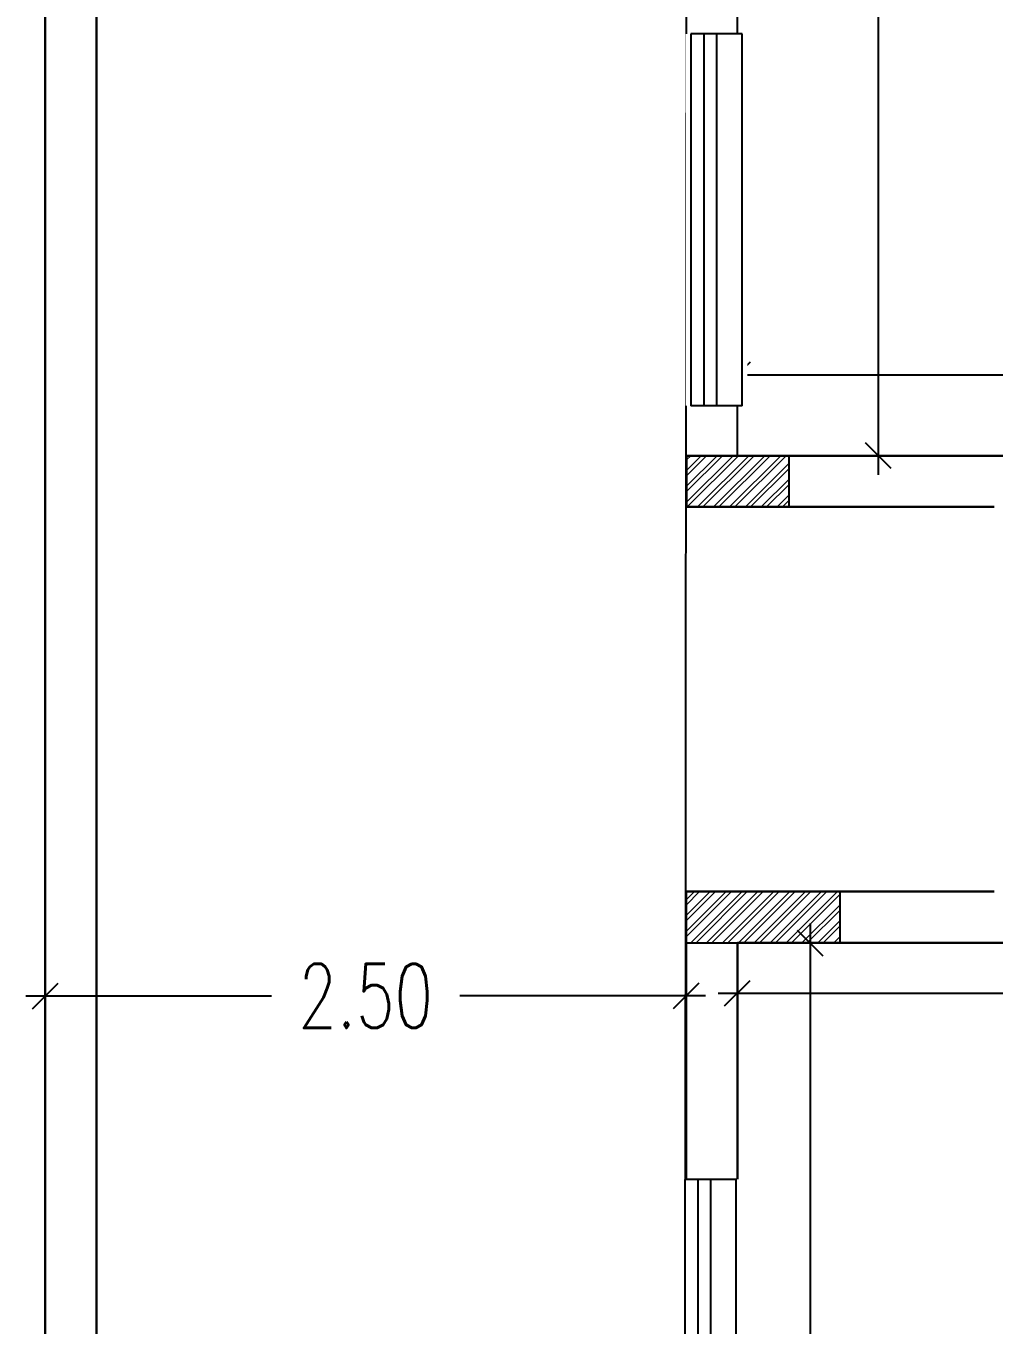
# Model space of a CAD drawing. Header units: millimetres. Extents: x 291507 to 678506, y -1124916 to -908780.
# Drawn here: x 428879 to 432653, y -945909 to -940842 of the extents above; entities that cross this region are included whole.
import ezdxf
from ezdxf.lldxf.tags import DXFTag

# ---------------------------------------------------------------- set-up
doc = ezdxf.new("R2010")
doc.units = ezdxf.units.MM
doc.header["$LTSCALE"] = 1000
doc.set_wipeout_variables(frame=1)
for name, color, linetype in [('Area', 7, 'Continuous'), ('COLUMN', 63, 'Continuous'), ('DIMENSION', 4, 'Continuous'), ('EDGE-LINE', 9, 'PHANTOM'), ('GLASS', 120, 'Continuous'), ('Sitting Room', 30, 'Continuous'), ('WINDOW', 123, 'Continuous')]:
    doc.layers.add(name, color=color, linetype=linetype)
for name, color, linetype, lineweight in [('Fence', 160, 'Continuous', 30), ('S.I.B', 6, 'Continuous', 9), ('WALL', 7, 'Continuous', 50)]:
    doc.layers.add(name, color=color, linetype=linetype, lineweight=lineweight)
doc.styles.add('ROMANS', font='ROMANS.shx', dxfattribs={"width": 0.7})
doc.styles.get("Standard").update_dxf_attribs({"font": 'arial.ttf'})
tags = doc.linetypes.add('DOT2', pattern=[0.125, 0, -0.125]).pattern_tags.tags
tags[6:7] = [DXFTag(74, 4), DXFTag(75, 0), DXFTag(340, '0'), DXFTag(46, 1.0), DXFTag(50, 0.0), DXFTag(44, 0.0), DXFTag(45, 0.0)]
tags[4:5] = [DXFTag(74, 4), DXFTag(75, 0), DXFTag(340, '0'), DXFTag(46, 1.0), DXFTag(50, 0.0), DXFTag(44, 0.0), DXFTag(45, 0.0)]
tags = doc.linetypes.add('PHANTOM', pattern=[2.5, 1.25, -0.25, 0.25, -0.25, 0.25, -0.25]).pattern_tags.tags
tags[14:15] = [DXFTag(74, 4), DXFTag(75, 0), DXFTag(340, '0'), DXFTag(46, 1.0), DXFTag(50, 0.0), DXFTag(44, 0.0), DXFTag(45, 0.0)]
tags[12:13] = [DXFTag(74, 4), DXFTag(75, 0), DXFTag(340, '0'), DXFTag(46, 1.0), DXFTag(50, 0.0), DXFTag(44, 0.0), DXFTag(45, 0.0)]
tags[10:11] = [DXFTag(74, 4), DXFTag(75, 0), DXFTag(340, '0'), DXFTag(46, 1.0), DXFTag(50, 0.0), DXFTag(44, 0.0), DXFTag(45, 0.0)]
tags[8:9] = [DXFTag(74, 4), DXFTag(75, 0), DXFTag(340, '0'), DXFTag(46, 1.0), DXFTag(50, 0.0), DXFTag(44, 0.0), DXFTag(45, 0.0)]
tags[6:7] = [DXFTag(74, 4), DXFTag(75, 0), DXFTag(340, '0'), DXFTag(46, 1.0), DXFTag(50, 0.0), DXFTag(44, 0.0), DXFTag(45, 0.0)]
tags[4:5] = [DXFTag(74, 4), DXFTag(75, 0), DXFTag(340, '0'), DXFTag(46, 1.0), DXFTag(50, 0.0), DXFTag(44, 0.0), DXFTag(45, 0.0)]
doc.dimstyles.new('1-100 BENA', dxfattribs={"dimscale": 100, "dimtxt": 2.5, "dimasz": 0.5, "dimexe": 1, "dimexo": 1, "dimgap": 1, "dimtad": 0, "dimlfac": 0.001, "dimrnd": 0.005, "dimzin": 0, "dimdsep": 46, "dimtxsty": 'ROMANS', "dimblk": 'TICK2', "dimcen": 0, "dimdle": 2, "dimclrd": 10, "dimclre": 100, "dimclrt": 256, "dimadec": 0, "dimazin": 0, "dimtfac": 1, "dimtix": 1, "dimtmove": 0, "dimatfit": 3, "dimfxl": 1, "dimtolj": 1, "dimtzin": 0, "dimarcsym": 0})
pattern_1 = [(225, (-634690.368, 60167.755), (30.9818836, -30.9818836), []), (225, (-634711.022, 60167.755), (30.9818836, -30.9818836), [])]

# ---------------------------------------------------------------- blocks, each defined once
blk = doc.blocks.new('TICK2')
at = {"color": 250}
for p, q in [((0, 1.5), (0, -1.5)), ((1.5, 0), (-1.5, 0))]:
    blk.add_line(p, q, dxfattribs=at)
at = {"color": 2}
blk.add_line((1, 1), (-1, -1), dxfattribs=at)
blk = doc.blocks.new('*D60')
at = {"layer": 'Defpoints', "color": 0, "transparency": 16777216}
for p in [(432609.5, -938118.7), (432201.7, -942518.1), (432609.5, -942518.1)]:
    blk.add_point(p, dxfattribs=at)
at = {"layer": 'DIMENSION', "color": 100, "linetype": 'DOT2', "lineweight": -2, "transparency": 16777216}
for p, q in [((432509.5, -938118.7), (432101.7, -938118.7)), ((432509.5, -942518.1), (432101.7, -942518.1))]:
    blk.add_line(p, q, dxfattribs=at)
at = {"layer": 'DIMENSION', "color": 10, "lineweight": -2, "transparency": 16777216}
for p, q in [((432201.7, -938168.7), (432201.7, -939951.7)), ((432201.7, -942468.1), (432201.7, -940685))]:
    blk.add_line(p, q, dxfattribs=at)
at = {"layer": 'DIMENSION', "color": 10, "lineweight": -2, "transparency": 16777216, "xscale": 50, "yscale": 50, "zscale": 50}
for p, rotation in [((432201.7, -938118.7), 89.99973483079084), ((432201.7, -942518.1), 269.9997348307908)]:
    blk.add_blockref('TICK2', p, dxfattribs=dict(at, rotation=rotation))
at = {"layer": 'DIMENSION', "transparency": 16777216, "insert": (432201.7, -940318.4), "char_height": 250, "attachment_point": 5, "rotation": 89.9997, "style": 'ROMANS'}
blk.add_mtext('\\A1;4.40', dxfattribs=at)
blk = doc.blocks.new('*D61')
at = {"layer": 'Defpoints', "color": 0, "transparency": 16777216}
for p in [(438453.4, -942202.4), (431652.6, -942234.7), (438453.4, -942234.7)]:
    blk.add_point(p, dxfattribs=at)
at = {"layer": 'DIMENSION', "color": 100, "linetype": 'DOT2', "lineweight": -2, "transparency": 16777216}
for p, q in [((431652.6, -942134.7), (431652.6, -942102.4)), ((438453.4, -942134.7), (438453.4, -942102.4))]:
    blk.add_line(p, q, dxfattribs=at)
at = {"layer": 'DIMENSION', "color": 10, "lineweight": -2, "transparency": 16777216}
for p, q in [((431702.6, -942202.4), (434690.5, -942202.4)), ((438403.4, -942202.4), (435415.5, -942202.4))]:
    blk.add_line(p, q, dxfattribs=at)
at = {"layer": 'DIMENSION', "color": 10, "lineweight": -2, "transparency": 16777216, "xscale": 50, "yscale": 50, "zscale": 50, "rotation": 180}
blk.add_blockref('TICK2', (431652.6, -942202.4), dxfattribs=at)
at = {"layer": 'DIMENSION', "color": 10, "lineweight": -2, "transparency": 16777216, "xscale": 50, "yscale": 50, "zscale": 50}
blk.add_blockref('TICK2', (438453.4, -942202.4), dxfattribs=at)
at = {"layer": 'DIMENSION', "transparency": 16777216, "insert": (435053, -942202.4), "char_height": 250, "attachment_point": 5, "style": 'ROMANS'}
blk.add_mtext('\\A1;6.80', dxfattribs=at)
blk = doc.blocks.new('*D64')
at = {"layer": 'Defpoints', "color": 0, "transparency": 16777216}
for p in [(431652.4, -944418.2), (431652.4, -948718.2), (431935.5, -948718.2)]:
    blk.add_point(p, dxfattribs=at)
at = {"layer": 'DIMENSION', "color": 100, "linetype": 'DOT2', "lineweight": -2, "transparency": 16777216}
for p, q in [((431752.4, -944418.2), (432035.5, -944418.2)), ((431752.4, -948718.2), (432035.5, -948718.2))]:
    blk.add_line(p, q, dxfattribs=at)
at = {"layer": 'DIMENSION', "color": 10, "lineweight": -2, "transparency": 16777216}
for p, q in [((431935.5, -944468.2), (431935.5, -946201.5)), ((431935.5, -948668.2), (431935.5, -946934.9))]:
    blk.add_line(p, q, dxfattribs=at)
at = {"layer": 'DIMENSION', "color": 10, "lineweight": -2, "transparency": 16777216, "xscale": 50, "yscale": 50, "zscale": 50}
for p, rotation in [((431935.5, -944418.2), 90), ((431935.5, -948718.2), 270)]:
    blk.add_blockref('TICK2', p, dxfattribs=dict(at, rotation=rotation))
at = {"layer": 'DIMENSION', "transparency": 16777216, "insert": (431935.5, -946568.2), "char_height": 250, "attachment_point": 5, "rotation": 90, "style": 'ROMANS'}
blk.add_mtext('\\A1;4.30', dxfattribs=at)
blk = doc.blocks.new('*D65')
at = {"layer": 'Defpoints', "color": 0, "transparency": 16777216}
for p in [(431652.4, -944418.2), (437053.2, -944418.2), (437053.2, -944614.4)]:
    blk.add_point(p, dxfattribs=at)
at = {"layer": 'DIMENSION', "color": 100, "linetype": 'DOT2', "lineweight": -2, "transparency": 16777216}
for p, q in [((431652.4, -944518.2), (431652.4, -944714.4)), ((437053.2, -944518.2), (437053.2, -944714.4))]:
    blk.add_line(p, q, dxfattribs=at)
at = {"layer": 'DIMENSION', "color": 10, "lineweight": -2, "transparency": 16777216}
for p, q in [((431702.4, -944614.4), (433986.1, -944614.4)), ((437003.2, -944614.4), (434719.4, -944614.4))]:
    blk.add_line(p, q, dxfattribs=at)
at = {"layer": 'DIMENSION', "color": 10, "lineweight": -2, "transparency": 16777216, "xscale": 50, "yscale": 50, "zscale": 50, "rotation": 180}
blk.add_blockref('TICK2', (431652.4, -944614.4), dxfattribs=at)
at = {"layer": 'DIMENSION', "color": 10, "lineweight": -2, "transparency": 16777216, "xscale": 50, "yscale": 50, "zscale": 50}
blk.add_blockref('TICK2', (437053.2, -944614.4), dxfattribs=at)
at = {"layer": 'DIMENSION', "transparency": 16777216, "insert": (434352.8, -944614.4), "char_height": 250, "attachment_point": 5, "style": 'ROMANS'}
blk.add_mtext('\\A1;5.40', dxfattribs=at)
blk = doc.blocks.new('*D75')
at = {"layer": 'Defpoints', "color": 0, "transparency": 16777216}
for p in [(428953.8, -944625.1), (428953.8, -944625.1), (431452.3, -944625.1)]:
    blk.add_point(p, dxfattribs=at)
at = {"layer": 'DIMENSION', "color": 10, "lineweight": -2, "transparency": 16777216}
for p, q in [((429003.8, -944625.1), (429836.4, -944625.1)), ((431402.3, -944625.1), (430569.7, -944625.1))]:
    blk.add_line(p, q, dxfattribs=at)
at = {"layer": 'DIMENSION', "color": 10, "lineweight": -2, "transparency": 16777216, "xscale": 50, "yscale": 50, "zscale": 50, "rotation": 180}
blk.add_blockref('TICK2', (428953.8, -944625.1), dxfattribs=at)
at = {"layer": 'DIMENSION', "color": 10, "lineweight": -2, "transparency": 16777216, "xscale": 50, "yscale": 50, "zscale": 50}
blk.add_blockref('TICK2', (431452.3, -944625.1), dxfattribs=at)
at = {"layer": 'DIMENSION', "transparency": 16777216, "insert": (430203.1, -944625.1), "char_height": 250, "attachment_point": 5, "style": 'ROMANS'}
blk.add_mtext('\\A1;2.50', dxfattribs=at)
blk = doc.blocks.new('Land_Area_001')
at = {"layer": 'EDGE-LINE'}
blk.add_lwpolyline([(1033694.3, -1019036.9), (1047694.6, -1019037), (1047694.6, -1037087.2), (1033694.3, -1037087.2)], close=True, dxfattribs=at)
blk = doc.blocks.new('*U150')
at = {"flags": 1}
blk.add_attdef('HEIGHT', (644867734.2, 2756840033), '', height=240, dxfattribs=at)
blk.add_wipeout([(644865734.2, 2756840053), (644867184.2, 2756840053), (644867184.2, 2756839813), (644865734.2, 2756839813)])
at = {"layer": 'GLASS'}
for points in [[(644867184.2, 2756839983), (644865734.2, 2756839983)], [(644867184.2, 2756839933), (644865734.2, 2756839933)]]:
    blk.add_lwpolyline(points, dxfattribs=at)
at = {"layer": 'WINDOW'}
for points in [[(644867184.2, 2756840033), (644865734.2, 2756840033)], [(644865734.2, 2756839833), (644865734.2, 2756840033)], [(644867184.2, 2756839833), (644867184.2, 2756840033)], [(644865734.2, 2756839833), (644867184.2, 2756839833)]]:
    blk.add_lwpolyline(points, dxfattribs=at)
blk = doc.blocks.new('*U158')
blk.add_wipeout([(644865105.9, 2756840078.1), (644867355.9, 2756840078.1), (644867355.9, 2756839838.1), (644865105.9, 2756839838.1)])
at = {"layer": 'GLASS'}
for points in [[(644867355.9, 2756840008.1), (644865105.9, 2756840008.1)], [(644867355.9, 2756839958.1), (644865105.9, 2756839958.1)]]:
    blk.add_lwpolyline(points, dxfattribs=at)
at = {"layer": 'WINDOW'}
for points in [[(644867355.9, 2756840058.1), (644865105.9, 2756840058.1)], [(644865105.9, 2756839858.1), (644865105.9, 2756840058.1)], [(644867355.9, 2756839858.1), (644867355.9, 2756840058.1)], [(644865105.9, 2756839858.1), (644867355.9, 2756839858.1)]]:
    blk.add_lwpolyline(points, dxfattribs=at)
at = {"flags": 1}
blk.add_attdef('HEIGHT', (644867105.9, 2756840058.1), '', height=240, dxfattribs=at)

msp = doc.modelspace()

# ---------------------------------------------------------------- hatches: boundary and pattern name
at = {"layer": 'S.I.B', "ltscale": 0.3}
h = msp.add_hatch(dxfattribs=at)
h.set_pattern_fill('ANSI32', color=1, scale=4.6, angle=-180, style=0)
h.set_pattern_definition(pattern_1)
h.paths.add_polyline_path([(431453.913, -942718.125), (431853.975, -942718.125), (431853.975, -942518.094), (431453.913, -942518.094)])
h = msp.add_hatch(dxfattribs=at)
h.set_pattern_fill('ANSI32', color=1, scale=4.6, angle=-180, style=0)
h.set_pattern_definition(pattern_1)
h.paths.add_polyline_path([(431452.6, -944418.179), (432052.693, -944418.179), (432052.693, -944218.148), (431452.6, -944218.148)])

# ---------------------------------------------------------------- linework, layer by layer
at = {"layer": 'Area'}
msp.add_lwpolyline([(431446.362, -948918.225), (438653.435, -948918.225), (438653.405, -947420.166), (440953.789, -947420.166), (440953.991, -943519.519), (442954.097, -943519.519), (442954.097, -937118.535), (440953.991, -937118.566), (440953.789, -933918.043), (430953.823, -933918.043), (430954.297, -940319.348), (431452.323, -940319.355)], close=True, dxfattribs=at)
at = {"layer": 'COLUMN', "ltscale": 0.3}
for points in [[(431453.913, -942718.125), (431853.975, -942718.125), (431853.975, -942518.094), (431453.913, -942518.094)], [(431452.6, -944418.179), (432052.693, -944418.179), (432052.693, -944218.148), (431452.6, -944218.148)]]:
    msp.add_lwpolyline(points, close=True, dxfattribs=at)
at = {"layer": 'Fence'}
for points in [[(442954.097, -943519.519), (442953.81, -951968.235), (428953.81, -951968.235), (428953.81, -933917.873), (430953.823, -933918.043)], [(442754.097, -943519.513), (442753.817, -951768.235), (429153.81, -951768.235), (429153.81, -934117.89), (430953.806, -934118.043)]]:
    msp.add_lwpolyline(points, dxfattribs=at)
at = {"layer": 'Sitting Room'}
for points in [[(431652.359, -938118.689), (437103.233, -938119.818), (437103.399, -937318.566), (438453.405, -937318.566), (438453.405, -942518.102), (431652.359, -942518.102)], [(431652.359, -944418.179), (437053.189, -944418.179), (437053.189, -948718.194), (431652.359, -948718.194)]]:
    msp.add_lwpolyline(points, close=True, dxfattribs=at)
at = {"layer": 'WALL', "lineweight": 30}
for p, q in [((431453.692, -942718.137), (431453.686, -942518.075)), ((431453.686, -942518.075), (437353.236, -942518.102)), ((432652.512, -942718.133), (431453.692, -942718.137)), ((432652.512, -944218.148), (431452.328, -944218.148)), ((431452.328, -944218.148), (431452.363, -948918.225)), ((431652.359, -944418.179), (437053.189, -944418.179)), ((431652.359, -948718.194), (431652.359, -944418.179))]:
    msp.add_line(p, q, dxfattribs=at)

# ---------------------------------------------------------------- block references
at = {"layer": 'EDGE-LINE'}
msp.add_blockref('Land_Area_001', (-604740.538, 85118.977), dxfattribs=at)

# ---------------------------------------------------------------- dimensions: what is measured, and where the dimension line sits
at = {"layer": 'DIMENSION'}
for p1, p2, distance, picture, middle in [((432609.528, -938118.688), (432609.508, -942518.08), -407.82, '*D60', (432201.698, -940318.382)), ((431652.553, -942234.702), (438453.405, -942234.702), 32.341, '*D61', (435052.979, -942202.361)), ((431652.359, -944418.179), (431652.359, -948718.194), 283.137, '*D64', (431935.496, -946568.187)), ((431652.359, -944418.179), (437053.189, -944418.179), -196.247, '*D65', (434352.774, -944614.426)), ((431452.331, -944625.091), (428953.81, -944625.091), 0, '*D75', (430203.07, -944625.091))]:
    dim = msp.add_aligned_dim(p1=p1, p2=p2, distance=distance, dimstyle='1-100 BENA', dxfattribs=at)
    dim.commit()
    dim.dimension.update_dxf_attribs({"geometry": picture, "text_midpoint": middle})

# ---------------------------------------------------------------- next in the draw order: block references
at = {"layer": 'WINDOW', "rotation": 90}
for name, p in [('*U150', (2757271503.982, -645808057.172)), ('*U158', (2757271505.396, -645812696.762))]:
    msp.add_blockref(name, p, dxfattribs=at)

doc.saveas('drawing.dxf')
